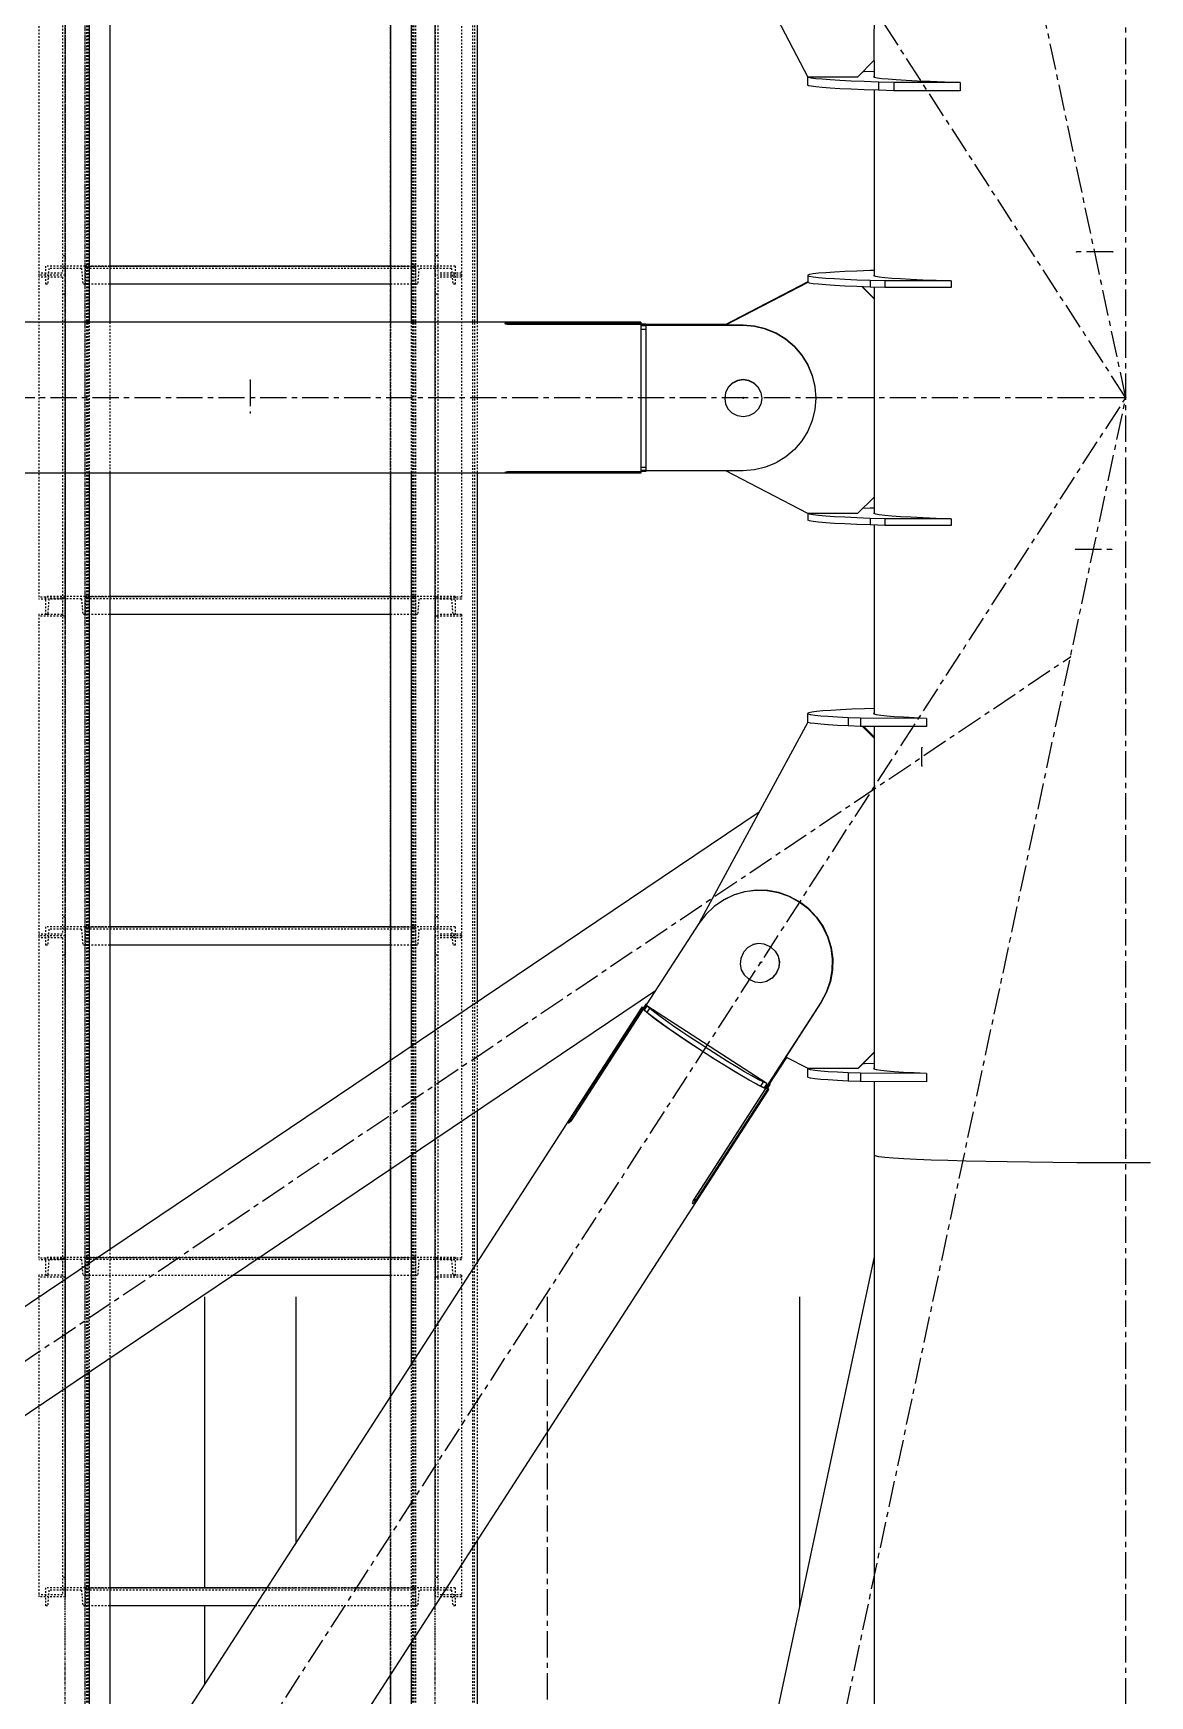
# Model space of a CAD drawing. Header units: millimetres. Extents: x 5143 to 30813, y 232 to 21408.
# Drawn here: x 12039 to 12377, y 8787 to 9291 of the extents above; entities that cross this region are included whole.
import ezdxf

# ---------------------------------------------------------------- set-up
doc = ezdxf.new("R2010")
doc.units = ezdxf.units.MM
doc.header["$LTSCALE"] = 0.25
for name, pattern in [('CENTER', [50.8, 31.75, -6.35, 6.35, -6.35]), ('XKITLINE00', [0]), ('XKITLINE02', [4, 2, -2]), ('XKITLINE03', [6, 3, -1, 1, -1])]:
    doc.linetypes.add(name, pattern=pattern)

msp = doc.modelspace()

# ---------------------------------------------------------------- linework, layer by layer
at = {"color": 8, "linetype": 'CENTER'}
for p, q in [((12370, 8951.04), (12370, 10620.27)), ((12370, 9180.27), (11840, 10000.27)), ((12370, 9180.27), (12196.44, 9993.5)), ((12366.06, 9224.38), (12355.1, 9224.39)), ((12105, 9185.67), (12105, 9175.67)), ((11840, 8360.27), (12370, 9180.27)), ((12370, 9180.27), (11840, 9180.27)), ((12195, 8360.27), (12370, 9180.27)), ((12254.2, 9180.41), (12254.2, 9180.14)), ((12354.73, 9134.44), (12365.69, 9134.42)), ((11919.13, 8809.46), (12353.27, 9101.89)), ((12308.29, 9068.84), (12308.29, 9074.35)), ((12259.23, 9009.2), (12259.83, 9009.53)), ((12370, 7286.23), (12370, 8951.04)), ((12195, 8100.54), (12195, 8908.22))]:
    msp.add_line(p, q, dxfattribs=at)
at = {"color": 1, "linetype": 'XKITLINE03'}
for p, q in [((12049, 7919.31), (12049.01, 9590.91)), ((12055, 9590.95), (12055, 7919.31)), ((12147.48, 7919.31), (12147.49, 9590.95)), ((12160.98, 7919.31), (12160.98, 9590.91)), ((12049.01, 9314.12), (12049.01, 9217.38)), ((12160.98, 9217.38), (12160.98, 9314.12)), ((12049.01, 9217.38), (12049.01, 9119.93)), ((12055.01, 9220.13), (12154.99, 9220.13)), ((12055.01, 9220.13), (12055.01, 9220.13)), ((12154.99, 9220.13), (12154.99, 9220.13)), ((12160.98, 9119.93), (12160.98, 9217.38)), ((12055.01, 9120.13), (12154.99, 9120.13)), ((12055.01, 9120.13), (12055.01, 9120.13)), ((12154.99, 9120.13), (12154.99, 9120.13)), ((12049.01, 9114.12), (12049.01, 9017.38)), ((12160.98, 9017.38), (12160.98, 9114.12)), ((12049.01, 9017.38), (12049.01, 8919.93)), ((12055.01, 9020.13), (12154.99, 9020.13)), ((12055.01, 9020.13), (12055.01, 9020.13)), ((12154.99, 9020.13), (12154.99, 9020.13)), ((12160.98, 8919.93), (12160.98, 9017.38)), ((12055.01, 8920.13), (12154.99, 8920.13)), ((12055.01, 8920.13), (12055.01, 8920.13)), ((12154.99, 8920.13), (12154.99, 8920.13)), ((12049.01, 8914.12), (12049.01, 8817.38)), ((12160.98, 8817.38), (12160.98, 8914.12)), ((12055.01, 8820.13), (12154.99, 8820.13)), ((12055.01, 8820.13), (12055.01, 8820.13)), ((12154.99, 8820.13), (12154.99, 8820.13))]:
    msp.add_line(p, q, dxfattribs=at)
at = {"color": 3, "linetype": 'XKITLINE02'}
for p, q in [((12054.92, 9590.91), (12054.92, 7919.31)), ((12055, 9590.95), (12055, 7919.31)), ((12055.46, 9590.91), (12055.45, 7919.31)), ((12055.85, 9590.95), (12055.85, 7919.31)), ((12147.49, 9590.95), (12147.48, 7919.31)), ((12147.49, 9590.95), (12147.48, 7919.31)), ((12154.14, 9590.95), (12154.13, 7919.31)), ((12154.14, 9590.95), (12154.13, 7919.31)), ((12154.54, 9590.91), (12154.53, 7919.31)), ((12154.99, 9590.95), (12154.98, 7919.31)), ((12154.99, 9590.95), (12154.98, 7919.31)), ((12155.07, 9590.91), (12155.07, 7919.31)), ((12172.3, 9590.91), (12172.3, 7919.31)), ((12172.84, 9590.91), (12172.83, 7919.31)), ((12048.21, 9319.94), (12048.21, 9217.96)), ((12049.01, 9319.94), (12049.01, 9217.38)), ((12160.98, 9319.94), (12160.98, 9217.38)), ((12161.78, 9319.94), (12161.78, 9217.96)), ((12041.01, 9314.7), (12041.01, 9217.38)), ((12168.98, 9314.7), (12168.98, 9217.38)), ((12049.01, 9223.2), (12048.21, 9223.2)), ((12161.78, 9223.2), (12160.98, 9223.2)), ((12048.21, 9217.96), (12041.01, 9217.96)), ((12041.01, 9217.38), (12041.01, 9119.35)), ((12049.01, 9217.38), (12041.01, 9217.38)), ((12049.01, 9217.38), (12041.01, 9217.38)), ((12043.01, 9220.13), (12043.01, 9214.63)), ((12055.01, 9220.13), (12043.01, 9220.13)), ((12043.01, 9220.13), (12043.01, 9214.63)), ((12044.07, 9219.43), (12043.69, 9214.63)), ((12044.07, 9219.43), (12043.69, 9214.63)), ((12053.94, 9219.43), (12044.07, 9219.43)), ((12049.01, 9220.13), (12049.01, 9217.38)), ((12049.01, 9217.38), (12049.01, 9114.13)), ((12053.94, 9219.43), (12054.33, 9214.63)), ((12053.94, 9219.43), (12054.33, 9214.63)), ((12055.01, 9220.13), (12055.01, 9214.63)), ((12062.5, 9220.13), (12055.01, 9220.13)), ((12055.01, 9220.13), (12055.01, 9214.63)), ((12055.01, 9220.13), (12055.01, 9214.63)), ((12154.99, 9219.43), (12055.01, 9219.43)), ((12154.99, 9220.13), (12147.49, 9220.13)), ((12154.99, 9220.13), (12154.99, 9214.63)), ((12154.99, 9220.13), (12154.99, 9214.63)), ((12166.99, 9220.13), (12154.99, 9220.13)), ((12154.99, 9220.13), (12154.99, 9214.63)), ((12156.05, 9219.43), (12155.67, 9214.63)), ((12156.05, 9219.43), (12155.67, 9214.63)), ((12165.92, 9219.43), (12156.05, 9219.43)), ((12160.98, 9217.38), (12160.98, 9114.13)), ((12168.98, 9217.38), (12160.98, 9217.38)), ((12168.98, 9217.38), (12160.98, 9217.38)), ((12168.98, 9217.96), (12161.78, 9217.96)), ((12165.92, 9219.43), (12166.31, 9214.63)), ((12165.92, 9219.43), (12166.31, 9214.63)), ((12166.99, 9220.13), (12166.99, 9214.63)), ((12166.99, 9220.13), (12166.99, 9214.63)), ((12168.98, 9217.38), (12168.98, 9119.35)), ((12048.21, 9216.8), (12041.01, 9216.8)), ((12043.69, 9214.63), (12043.01, 9214.63)), ((12048.21, 9216.8), (12048.21, 9114.13)), ((12055.01, 9214.63), (12054.33, 9214.63)), ((12062.5, 9214.63), (12055.01, 9214.63)), ((12154.99, 9214.63), (12147.49, 9214.63)), ((12155.67, 9214.63), (12154.99, 9214.63)), ((12161.78, 9216.8), (12161.78, 9114.13)), ((12168.98, 9216.8), (12161.78, 9216.8)), ((12166.99, 9214.63), (12166.31, 9214.63)), ((12049.01, 9211.57), (12048.21, 9211.57)), ((12161.78, 9211.57), (12160.98, 9211.57)), ((12056.31, 9203.11), (12056.31, 9157.44)), ((12062.5, 9203.11), (12062.5, 9157.44)), ((12147.49, 9203.11), (12147.49, 9157.44)), ((12153.68, 9203.11), (12153.68, 9157.44)), ((12173.68, 9203.11), (12173.68, 9157.44)), ((12049.01, 9201.9), (12049.01, 9119.93)), ((12049.01, 9119.93), (12041.01, 9119.93)), ((12048.21, 9119.35), (12041.01, 9119.35)), ((12043.01, 9120.13), (12043.01, 9114.63)), ((12055.01, 9120.13), (12043.01, 9120.13)), ((12043.01, 9120.13), (12043.01, 9114.63)), ((12044.07, 9119.43), (12043.69, 9114.63)), ((12044.07, 9119.43), (12043.69, 9114.63)), ((12053.94, 9119.43), (12044.07, 9119.43)), ((12049.01, 9119.94), (12048.21, 9119.94)), ((12048.21, 9119.94), (12048.21, 9017.96)), ((12049.01, 9119.94), (12049.01, 9017.38)), ((12053.94, 9119.43), (12054.33, 9114.63)), ((12053.94, 9119.43), (12054.33, 9114.63)), ((12055.01, 9120.13), (12055.01, 9114.63)), ((12062.5, 9120.13), (12055.01, 9120.13)), ((12055.01, 9120.13), (12055.01, 9114.63)), ((12055.01, 9120.13), (12055.01, 9114.63)), ((12154.99, 9119.43), (12055.01, 9119.43)), ((12154.99, 9120.13), (12147.49, 9120.13)), ((12154.99, 9120.13), (12154.99, 9114.63)), ((12154.99, 9120.13), (12154.99, 9114.63)), ((12166.99, 9120.13), (12154.99, 9120.13)), ((12154.99, 9120.13), (12154.99, 9114.63)), ((12156.05, 9119.43), (12155.67, 9114.63)), ((12156.05, 9119.43), (12155.67, 9114.63)), ((12165.92, 9119.43), (12156.05, 9119.43)), ((12160.98, 9119.94), (12160.98, 9017.38)), ((12161.78, 9119.94), (12160.98, 9119.94)), ((12168.98, 9119.93), (12160.98, 9119.93)), ((12161.78, 9119.94), (12161.78, 9017.96)), ((12168.98, 9119.35), (12161.78, 9119.35)), ((12165.92, 9119.43), (12166.31, 9114.63)), ((12165.92, 9119.43), (12166.31, 9114.63)), ((12166.99, 9120.13), (12166.99, 9114.63)), ((12166.99, 9120.13), (12166.99, 9114.63)), ((12048.21, 9114.7), (12041.01, 9114.7)), ((12041.01, 9114.7), (12041.01, 9017.38)), ((12049.01, 9114.12), (12041.01, 9114.12)), ((12043.69, 9114.63), (12043.01, 9114.63)), ((12049.01, 9114.13), (12048.21, 9114.13)), ((12055.01, 9114.63), (12054.33, 9114.63)), ((12062.5, 9114.63), (12055.01, 9114.63)), ((12154.99, 9114.63), (12147.49, 9114.63)), ((12155.67, 9114.63), (12154.99, 9114.63)), ((12161.78, 9114.13), (12160.98, 9114.13)), ((12168.98, 9114.12), (12160.98, 9114.12)), ((12168.98, 9114.7), (12161.78, 9114.7)), ((12166.99, 9114.63), (12166.31, 9114.63)), ((12168.98, 9114.7), (12168.98, 9017.38)), ((12049.01, 9023.2), (12048.21, 9023.2)), ((12161.78, 9023.2), (12160.98, 9023.2)), ((12048.21, 9017.96), (12041.01, 9017.96)), ((12049.01, 9017.38), (12041.01, 9017.38)), ((12041.01, 9017.38), (12041.01, 8919.35)), ((12049.01, 9017.38), (12041.01, 9017.38)), ((12048.21, 9016.8), (12041.01, 9016.8)), ((12043.01, 9020.13), (12043.01, 9014.63)), ((12055.01, 9020.13), (12043.01, 9020.13)), ((12043.01, 9020.13), (12043.01, 9014.63)), ((12044.07, 9019.43), (12043.69, 9014.63)), ((12044.07, 9019.43), (12043.69, 9014.63)), ((12053.94, 9019.43), (12044.07, 9019.43)), ((12048.21, 9016.8), (12048.21, 8914.13)), ((12049.01, 9020.13), (12049.01, 9017.38)), ((12049.01, 9017.38), (12049.01, 8914.13)), ((12053.94, 9019.43), (12054.33, 9014.63)), ((12053.94, 9019.43), (12054.33, 9014.63)), ((12055.01, 9020.13), (12055.01, 9014.63)), ((12062.5, 9020.13), (12055.01, 9020.13)), ((12055.01, 9020.13), (12055.01, 9014.63)), ((12055.01, 9020.13), (12055.01, 9014.63)), ((12154.99, 9019.43), (12055.01, 9019.43)), ((12154.99, 9020.13), (12147.49, 9020.13)), ((12154.99, 9020.13), (12154.99, 9014.63)), ((12154.99, 9020.13), (12154.99, 9014.63)), ((12166.99, 9020.13), (12154.99, 9020.13)), ((12154.99, 9020.13), (12154.99, 9014.63)), ((12156.05, 9019.43), (12155.67, 9014.63)), ((12156.05, 9019.43), (12155.67, 9014.63)), ((12165.92, 9019.43), (12156.05, 9019.43)), ((12160.98, 9017.38), (12160.98, 8914.13)), ((12168.98, 9017.38), (12160.98, 9017.38)), ((12168.98, 9017.38), (12160.98, 9017.38)), ((12168.98, 9017.96), (12161.78, 9017.96)), ((12161.78, 9016.8), (12161.78, 8914.13)), ((12168.98, 9016.8), (12161.78, 9016.8)), ((12165.92, 9019.43), (12166.31, 9014.63)), ((12165.92, 9019.43), (12166.31, 9014.63)), ((12166.99, 9020.13), (12166.99, 9014.63)), ((12166.99, 9020.13), (12166.99, 9014.63)), ((12168.98, 9017.38), (12168.98, 8919.35)), ((12043.69, 9014.63), (12043.01, 9014.63)), ((12049.01, 9011.57), (12048.21, 9011.57)), ((12055.01, 9014.63), (12054.33, 9014.63)), ((12062.5, 9014.63), (12055.01, 9014.63)), ((12154.99, 9014.63), (12147.49, 9014.63)), ((12155.67, 9014.63), (12154.99, 9014.63)), ((12161.78, 9011.57), (12160.98, 9011.57)), ((12166.99, 9014.63), (12166.31, 9014.63)), ((12173.68, 8997.38), (12173.68, 8964.48)), ((12153.68, 8983.91), (12153.68, 8951.01)), ((12147.49, 8979.73), (12147.49, 8946.83)), ((12062.5, 8922.49), (12062.5, 8889.59)), ((12049.01, 8919.93), (12041.01, 8919.93)), ((12048.21, 8919.35), (12041.01, 8919.35)), ((12043.01, 8920.13), (12043.01, 8914.63)), ((12055.01, 8920.13), (12043.01, 8920.13)), ((12043.01, 8920.13), (12043.01, 8914.63)), ((12044.07, 8919.43), (12043.69, 8914.63)), ((12044.07, 8919.43), (12043.69, 8914.63)), ((12053.94, 8919.43), (12044.07, 8919.43)), ((12049.01, 8919.94), (12048.21, 8919.94)), ((12048.21, 8919.94), (12048.21, 8817.96)), ((12049.01, 8919.94), (12049.01, 8817.38)), ((12053.94, 8919.43), (12054.33, 8914.63)), ((12053.94, 8919.43), (12054.33, 8914.63)), ((12055.01, 8920.13), (12055.01, 8914.63)), ((12107.84, 8920.13), (12055.01, 8920.13)), ((12055.01, 8920.13), (12055.01, 8914.63)), ((12055.01, 8920.13), (12055.01, 8914.63)), ((12154.99, 8919.43), (12055.01, 8919.43)), ((12056.3, 8918.31), (12056.3, 8885.41)), ((12154.99, 8920.13), (12147.49, 8920.13)), ((12154.99, 8920.13), (12154.99, 8914.63)), ((12154.99, 8920.13), (12154.99, 8914.63)), ((12166.99, 8920.13), (12154.99, 8920.13)), ((12154.99, 8920.13), (12154.99, 8914.63)), ((12156.05, 8919.43), (12155.67, 8914.63)), ((12156.05, 8919.43), (12155.67, 8914.63)), ((12165.92, 8919.43), (12156.05, 8919.43)), ((12160.98, 8919.94), (12160.98, 8817.38)), ((12161.78, 8919.94), (12160.98, 8919.94)), ((12168.98, 8919.93), (12160.98, 8919.93)), ((12161.78, 8919.94), (12161.78, 8817.96)), ((12168.98, 8919.35), (12161.78, 8919.35)), ((12165.92, 8919.43), (12166.31, 8914.63)), ((12165.92, 8919.43), (12166.31, 8914.63)), ((12166.99, 8920.13), (12166.99, 8914.63)), ((12166.99, 8920.13), (12166.99, 8914.63)), ((12173.68, 8918.63), (12173.68, 8834.47)), ((12048.21, 8914.7), (12041.01, 8914.7)), ((12041.01, 8914.7), (12041.01, 8817.38)), ((12049.01, 8914.12), (12041.01, 8914.12)), ((12043.69, 8914.63), (12043.01, 8914.63)), ((12049.01, 8914.13), (12048.21, 8914.13)), ((12049.01, 8913.4), (12049.01, 8817.38)), ((12055.01, 8914.63), (12054.33, 8914.63)), ((12099.68, 8914.63), (12055.01, 8914.63)), ((12154.99, 8914.63), (12147.49, 8914.63)), ((12155.67, 8914.63), (12154.99, 8914.63)), ((12161.78, 8914.13), (12160.98, 8914.13)), ((12168.98, 8914.12), (12160.98, 8914.12)), ((12168.98, 8914.7), (12161.78, 8914.7)), ((12166.99, 8914.63), (12166.31, 8914.63)), ((12168.98, 8914.7), (12168.98, 8817.38)), ((12153.68, 8887.68), (12153.68, 8803.53)), ((12147.49, 8878.09), (12147.49, 8793.94)), ((12043.01, 8820.13), (12043.01, 8814.63)), ((12055.01, 8820.13), (12043.01, 8820.13)), ((12043.01, 8820.13), (12043.01, 8814.63)), ((12049.01, 8823.2), (12048.21, 8823.2)), ((12055.01, 8820.13), (12055.01, 8814.63)), ((12062.5, 8820.13), (12055.01, 8820.13)), ((12055.01, 8820.13), (12055.01, 8814.63)), ((12055.01, 8820.13), (12055.01, 8814.63)), ((12154.99, 8820.13), (12110.02, 8820.13)), ((12154.99, 8820.13), (12154.99, 8814.63)), ((12154.99, 8820.13), (12154.99, 8814.63)), ((12166.99, 8820.13), (12154.99, 8820.13)), ((12154.99, 8820.13), (12154.99, 8814.63)), ((12161.78, 8823.2), (12160.98, 8823.2)), ((12166.99, 8820.13), (12166.99, 8814.63)), ((12166.99, 8820.13), (12166.99, 8814.63)), ((12048.21, 8817.96), (12041.01, 8817.96)), ((12049.01, 8817.38), (12041.01, 8817.38)), ((12044.07, 8819.43), (12043.69, 8814.63)), ((12044.07, 8819.43), (12043.69, 8814.63)), ((12053.94, 8819.43), (12044.07, 8819.43)), ((12053.94, 8819.43), (12054.33, 8814.63)), ((12053.94, 8819.43), (12054.33, 8814.63)), ((12154.99, 8819.43), (12055.01, 8819.43)), ((12156.05, 8819.43), (12155.67, 8814.63)), ((12156.05, 8819.43), (12155.67, 8814.63)), ((12165.92, 8819.43), (12156.05, 8819.43)), ((12168.98, 8817.38), (12160.98, 8817.38)), ((12168.98, 8817.96), (12161.78, 8817.96)), ((12165.92, 8819.43), (12166.31, 8814.63)), ((12165.92, 8819.43), (12166.31, 8814.63)), ((12043.69, 8814.63), (12043.01, 8814.63)), ((12055.01, 8814.63), (12054.33, 8814.63)), ((12062.5, 8814.63), (12055.01, 8814.63)), ((12154.99, 8814.63), (12106.47, 8814.63)), ((12155.67, 8814.63), (12154.99, 8814.63)), ((12166.99, 8814.63), (12166.31, 8814.63))]:
    msp.add_line(p, q, dxfattribs=at)
at = {"color": 7, "linetype": 'XKITLINE00'}
for p, q in [((12056.31, 9590.91), (12056.31, 9203.11)), ((12062.5, 9590.95), (12062.5, 9203.11)), ((12147.49, 9482.44), (12147.49, 9203.11)), ((12153.69, 9472.85), (12153.68, 9203.11)), ((12173.69, 9441.91), (12173.68, 9203.11)), ((12147.49, 9220.13), (12062.5, 9220.13)), ((12147.49, 9214.63), (12062.5, 9214.63)), ((12056.31, 9157.44), (12056.3, 8918.31)), ((12062.5, 9157.44), (12062.5, 8922.49)), ((12147.49, 9157.44), (12147.49, 8979.73)), ((12153.68, 9157.44), (12153.68, 8983.91)), ((12173.68, 9157.44), (12173.68, 8997.38)), ((12147.49, 9120.13), (12062.5, 9120.13)), ((12147.49, 9114.63), (12062.5, 9114.63)), ((12147.49, 9020.13), (12062.5, 9020.13)), ((12147.49, 9014.63), (12062.5, 9014.63)), ((12173.68, 8964.48), (12173.68, 8918.63)), ((12153.68, 8951.01), (12153.68, 8887.68)), ((12147.49, 8946.83), (12147.49, 8878.09)), ((12147.49, 8920.13), (12107.84, 8920.13)), ((12147.49, 8914.63), (12099.68, 8914.63)), ((12056.3, 8885.41), (12056.3, 8737.02)), ((12062.5, 8889.59), (12062.5, 8746.61)), ((12173.68, 8834.47), (12173.68, 8383.05)), ((12110.02, 8820.13), (12062.5, 8820.13)), ((12106.47, 8814.63), (12062.5, 8814.63)), ((12153.68, 8803.53), (12153.68, 8383.05)), ((12147.49, 8793.94), (12147.48, 8383.05))]:
    msp.add_line(p, q, dxfattribs=at)
at = {"color": 8, "linetype": 'XKITLINE00'}
for p, q in [((12293.8, 9377.28), (12293.79, 9282.33)), ((12241.75, 9338.61), (12273.79, 9277.33)), ((12293.79, 9282.33), (12288.79, 9277.33)), ((12290.8, 9278.86), (12290.3, 9278.84)), ((12293.8, 9278.96), (12290.8, 9278.86)), ((12293.8, 9282.33), (12293.8, 9277.33)), ((12273.74, 9277.44), (12273.69, 9277.41)), ((12273.69, 9277.41), (12273.69, 9274.91)), ((12273.79, 9277.34), (12273.69, 9277.41)), ((12273.97, 9274.71), (12273.69, 9274.91)), ((12288.79, 9277.33), (12273.79, 9277.33)), ((12273.97, 9277.21), (12273.8, 9277.33)), ((12274.8, 9277.01), (12273.97, 9277.21)), ((12274.8, 9274.52), (12273.97, 9274.71)), ((12276.18, 9276.82), (12274.8, 9277.01)), ((12276.18, 9274.32), (12274.8, 9274.52)), ((12278.1, 9276.64), (12276.18, 9276.82)), ((12278.1, 9274.14), (12276.18, 9274.32)), ((12280.54, 9276.45), (12278.1, 9276.64)), ((12280.54, 9273.95), (12278.1, 9274.14)), ((12283.48, 9276.28), (12280.54, 9276.45)), ((12283.48, 9273.78), (12280.54, 9273.95)), ((12286.91, 9276.11), (12283.48, 9276.28)), ((12286.91, 9273.61), (12283.48, 9273.78)), ((12290.8, 9275.95), (12286.91, 9276.11)), ((12290.8, 9273.45), (12286.91, 9273.61)), ((12295.12, 9275.81), (12290.8, 9275.95)), ((12295.12, 9273.31), (12290.8, 9273.45)), ((12293.8, 9277.48), (12293.69, 9277.41)), ((12293.97, 9277.21), (12293.69, 9277.41)), ((12293.8, 9273.35), (12293.8, 9217.15)), ((12294.8, 9277.01), (12293.97, 9277.21)), ((12296.18, 9276.82), (12294.8, 9277.01)), ((12295.12, 9275.81), (12295.12, 9273.31)), ((12299.84, 9275.67), (12295.12, 9275.81)), ((12299.84, 9273.17), (12295.12, 9273.31)), ((12298.1, 9276.63), (12296.18, 9276.82)), ((12300.54, 9276.45), (12298.1, 9276.63)), ((12299.84, 9275.67), (12299.84, 9273.17)), ((12319.84, 9275.67), (12299.84, 9275.67)), ((12319.84, 9273.17), (12299.84, 9273.17)), ((12303.48, 9276.28), (12300.54, 9276.45)), ((12306.91, 9276.11), (12303.48, 9276.28)), ((12310.8, 9275.95), (12306.91, 9276.11)), ((12315.12, 9275.81), (12310.8, 9275.95)), ((12319.84, 9275.67), (12315.12, 9275.81)), ((12319.84, 9275.67), (12319.84, 9273.17)), ((12274.31, 9217.55), (12273.76, 9217.36)), ((12273.76, 9217.36), (12273.76, 9215.16)), ((12274.31, 9216.97), (12273.76, 9217.16)), ((12275.4, 9217.74), (12274.31, 9217.55)), ((12277.03, 9217.93), (12275.4, 9217.74)), ((12279.18, 9218.11), (12277.03, 9217.93)), ((12281.83, 9218.29), (12279.18, 9218.11)), ((12284.98, 9218.46), (12281.83, 9218.29)), ((12288.59, 9218.62), (12284.98, 9218.46)), ((12292.65, 9218.78), (12288.59, 9218.62)), ((12293.8, 9218.81), (12292.65, 9218.78)), ((12293.8, 9217.37), (12293.76, 9217.36)), ((12293.76, 9217.36), (12293.76, 9217.16)), ((12294.31, 9216.97), (12293.76, 9217.16)), ((12273.76, 9215.3), (12248.55, 9202.19)), ((12273.76, 9215.18), (12248.81, 9202.2)), ((12274.31, 9214.97), (12273.76, 9215.16)), ((12275.4, 9216.77), (12274.31, 9216.97)), ((12275.4, 9214.77), (12274.31, 9214.97)), ((12277.03, 9216.58), (12275.4, 9216.77)), ((12277.03, 9214.59), (12275.4, 9214.77)), ((12279.18, 9216.4), (12277.03, 9216.58)), ((12279.18, 9214.4), (12277.03, 9214.59)), ((12281.83, 9216.22), (12279.18, 9216.4)), ((12281.83, 9214.22), (12279.18, 9214.4)), ((12284.98, 9216.05), (12281.83, 9216.22)), ((12284.98, 9214.05), (12281.83, 9214.22)), ((12288.59, 9215.89), (12284.98, 9216.05)), ((12288.59, 9213.89), (12284.98, 9214.05)), ((12292.65, 9215.74), (12288.59, 9215.89)), ((12292.65, 9213.74), (12288.59, 9213.89)), ((12293.8, 9210.2), (12290.16, 9213.83)), ((12293.8, 9210.32), (12290.29, 9213.83)), ((12297.11, 9215.6), (12292.65, 9215.74)), ((12292.65, 9215.74), (12292.65, 9213.74)), ((12297.11, 9213.6), (12292.65, 9213.74)), ((12293.8, 9213.7), (12293.8, 9210.26)), ((12295.4, 9216.77), (12294.31, 9216.97)), ((12297.03, 9216.58), (12295.4, 9216.77)), ((12299.18, 9216.4), (12297.03, 9216.58)), ((12317.11, 9215.6), (12297.11, 9215.6)), ((12297.11, 9215.6), (12297.11, 9213.6)), ((12317.11, 9213.6), (12297.11, 9213.6)), ((12301.83, 9216.22), (12299.18, 9216.4)), ((12304.98, 9216.05), (12301.83, 9216.22)), ((12308.59, 9215.89), (12304.98, 9216.05)), ((12312.65, 9215.74), (12308.59, 9215.89)), ((12317.11, 9215.6), (12312.65, 9215.74)), ((12317.11, 9215.6), (12317.11, 9213.6)), ((12293.8, 9210.26), (12293.8, 9210.2)), ((12293.8, 9210.2), (12293.8, 9150.23)), ((12223.2, 9203.11), (11986.8, 9203.11)), ((12182.19, 9202.76), (12182.11, 9202.72)), ((12182.11, 9202.72), (12182.11, 9202.68)), ((12182.19, 9202.65), (12182.11, 9202.68)), ((12182.36, 9202.79), (12182.19, 9202.76)), ((12182.36, 9202.57), (12182.19, 9202.65)), ((12182.6, 9202.81), (12182.36, 9202.79)), ((12182.6, 9202.51), (12182.36, 9202.57)), ((12182.89, 9202.83), (12182.6, 9202.81)), ((12182.89, 9202.47), (12182.6, 9202.51)), ((12182.89, 9202.83), (12182.89, 9202.47)), ((12183.2, 9202.83), (12182.89, 9202.83)), ((12183.2, 9202.46), (12182.89, 9202.47)), ((12183.2, 9202.83), (12183.2, 9202.46)), ((12223.2, 9202.83), (12183.2, 9202.83)), ((12223.2, 9202.46), (12183.2, 9202.46)), ((12223.2, 9203.11), (12223.2, 9201.5)), ((12224.7, 9202.55), (12223.2, 9202.55)), ((12224.7, 9202.41), (12223.2, 9202.41)), ((12254.2, 9202.19), (12223.2, 9202.19)), ((12254.2, 9202.13), (12223.2, 9202.13)), ((12224.7, 9202.61), (12224.7, 9202.19)), ((12248.96, 9202.4), (12224.7, 9202.4)), ((12248.84, 9202.34), (12224.7, 9202.34)), ((12254.2, 9202.19), (12254.2, 9202.13)), ((12257.64, 9201.92), (12254.2, 9202.19)), ((12257.64, 9201.86), (12254.2, 9202.13)), ((12224.7, 9202), (12223.2, 9202)), ((12223.2, 9201.5), (12223.2, 9158.58)), ((12224.7, 9200.88), (12223.2, 9200.88)), ((12224.7, 9202), (12224.7, 9199.23)), ((12224.7, 9199.23), (12224.7, 9158.28)), ((12257.64, 9201.92), (12257.64, 9201.86)), ((12260.99, 9201.11), (12257.64, 9201.92)), ((12260.99, 9201.05), (12257.64, 9201.86)), ((12264.18, 9199.79), (12260.99, 9201.11)), ((12264.18, 9199.73), (12260.99, 9201.05)), ((12267.13, 9197.99), (12264.18, 9199.79)), ((12267.13, 9197.93), (12264.18, 9199.73)), ((12269.75, 9195.75), (12267.13, 9197.99)), ((12269.75, 9195.69), (12267.13, 9197.93)), ((12269.75, 9195.75), (12271.99, 9193.12)), ((12269.75, 9195.69), (12271.99, 9193.06)), ((12271.99, 9193.12), (12273.8, 9190.18)), ((12271.99, 9193.06), (12273.8, 9190.12)), ((12273.8, 9190.18), (12275.12, 9186.99)), ((12273.8, 9190.12), (12275.12, 9186.93)), ((12275.12, 9186.99), (12275.92, 9183.64)), ((12249.66, 9183.43), (12248.87, 9181.87)), ((12249.66, 9183.4), (12248.87, 9181.84)), ((12249.66, 9183.4), (12248.87, 9181.84)), ((12249.66, 9183.38), (12248.87, 9181.82)), ((12250.9, 9184.67), (12249.66, 9183.43)), ((12250.9, 9184.64), (12249.66, 9183.4)), ((12250.9, 9184.64), (12249.66, 9183.4)), ((12250.9, 9184.62), (12249.66, 9183.38)), ((12252.46, 9185.46), (12250.9, 9184.67)), ((12252.46, 9185.44), (12250.9, 9184.64)), ((12252.46, 9185.44), (12250.9, 9184.64)), ((12252.46, 9185.41), (12250.9, 9184.62)), ((12254.2, 9185.74), (12252.46, 9185.46)), ((12254.2, 9185.71), (12252.46, 9185.44)), ((12254.2, 9185.71), (12252.46, 9185.44)), ((12254.2, 9185.69), (12252.46, 9185.41)), ((12254.2, 9185.74), (12254.2, 9185.71)), ((12255.93, 9185.46), (12254.2, 9185.74)), ((12255.93, 9185.44), (12254.2, 9185.71)), ((12254.2, 9185.71), (12254.2, 9185.69)), ((12255.93, 9185.44), (12254.2, 9185.71)), ((12255.93, 9185.41), (12254.2, 9185.69)), ((12257.49, 9184.67), (12255.93, 9185.46)), ((12257.49, 9184.64), (12255.93, 9185.44)), ((12257.49, 9184.64), (12255.93, 9185.44)), ((12257.49, 9184.62), (12255.93, 9185.41)), ((12258.73, 9183.43), (12257.49, 9184.67)), ((12258.73, 9183.4), (12257.49, 9184.64)), ((12258.73, 9183.4), (12257.49, 9184.64)), ((12258.73, 9183.38), (12257.49, 9184.62)), ((12258.73, 9183.43), (12259.52, 9181.87)), ((12258.73, 9183.4), (12259.52, 9181.84)), ((12258.73, 9183.4), (12259.52, 9181.84)), ((12258.73, 9183.38), (12259.52, 9181.82)), ((12275.12, 9186.93), (12275.92, 9183.58)), ((12275.92, 9183.58), (12276.2, 9180.14)), ((12248.87, 9181.82), (12248.6, 9180.09)), ((12248.6, 9180.09), (12248.87, 9178.36)), ((12248.87, 9178.36), (12249.66, 9176.8)), ((12259.52, 9178.36), (12258.73, 9176.8)), ((12259.52, 9181.82), (12259.8, 9180.09)), ((12259.8, 9180.09), (12259.52, 9178.36)), ((12276.2, 9180.14), (12275.92, 9176.7)), ((12250.9, 9175.56), (12249.66, 9176.8)), ((12252.46, 9174.77), (12250.9, 9175.56)), ((12254.2, 9174.49), (12252.46, 9174.77)), ((12255.93, 9174.77), (12254.2, 9174.49)), ((12257.49, 9175.56), (12255.93, 9174.77)), ((12258.73, 9176.8), (12257.49, 9175.56)), ((12275.12, 9173.34), (12273.8, 9170.16)), ((12275.92, 9176.7), (12275.12, 9173.34)), ((12271.99, 9167.21), (12269.75, 9164.59)), ((12273.8, 9170.16), (12271.99, 9167.21)), ((12267.13, 9162.35), (12264.18, 9160.55)), ((12269.75, 9164.59), (12267.13, 9162.35)), ((12223.2, 9157.44), (11986.8, 9157.44)), ((12182.11, 9157.64), (12182.11, 9157.63)), ((12182.19, 9157.61), (12182.11, 9157.63)), ((12182.36, 9157.72), (12182.19, 9157.66)), ((12182.36, 9157.59), (12182.19, 9157.61)), ((12182.6, 9157.77), (12182.36, 9157.72)), ((12182.6, 9157.58), (12182.36, 9157.59)), ((12182.89, 9157.8), (12182.6, 9157.77)), ((12182.89, 9157.58), (12182.6, 9157.58)), ((12183.2, 9157.81), (12182.89, 9157.8)), ((12182.89, 9157.8), (12182.89, 9157.58)), ((12183.2, 9157.57), (12182.89, 9157.58)), ((12183.2, 9157.81), (12183.2, 9157.57)), ((12223.2, 9157.81), (12183.2, 9157.81)), ((12223.2, 9157.57), (12183.2, 9157.57)), ((12224.7, 9159.19), (12223.2, 9159.19)), ((12223.2, 9158.58), (12223.2, 9157.44)), ((12224.7, 9158.28), (12223.2, 9158.28)), ((12254.2, 9158.15), (12223.2, 9158.15)), ((12224.7, 9157.99), (12223.2, 9157.99)), ((12224.7, 9157.93), (12223.2, 9157.93)), ((12224.7, 9158.15), (12224.7, 9157.99)), ((12224.7, 9157.99), (12224.7, 9157.93)), ((12273.8, 9145.23), (12248.96, 9158.15)), ((12257.64, 9158.42), (12254.2, 9158.15)), ((12260.99, 9159.23), (12257.64, 9158.42)), ((12264.18, 9160.55), (12260.99, 9159.23)), ((12293.8, 9150.23), (12288.8, 9145.23)), ((12292.65, 9146.81), (12290.29, 9146.72)), ((12293.8, 9146.85), (12292.65, 9146.81)), ((12293.8, 9150.23), (12293.8, 9145.18)), ((12273.76, 9145.25), (12273.76, 9145.19)), ((12274.31, 9145), (12273.76, 9145.19)), ((12273.76, 9145.19), (12273.76, 9143.19)), ((12274.31, 9143), (12273.76, 9143.19)), ((12288.8, 9145.23), (12273.8, 9145.23)), ((12275.4, 9144.81), (12274.31, 9145)), ((12275.4, 9142.81), (12274.31, 9143)), ((12277.03, 9144.62), (12275.4, 9144.81)), ((12277.03, 9142.62), (12275.4, 9142.81)), ((12279.18, 9144.43), (12277.03, 9144.62)), ((12279.18, 9142.43), (12277.03, 9142.62)), ((12281.83, 9144.26), (12279.18, 9144.43)), ((12281.83, 9142.26), (12279.18, 9142.43)), ((12284.98, 9144.09), (12281.83, 9144.26)), ((12284.98, 9142.09), (12281.83, 9142.26)), ((12288.59, 9143.92), (12284.98, 9144.09)), ((12288.59, 9141.92), (12284.98, 9142.09)), ((12292.65, 9143.77), (12288.59, 9143.92)), ((12292.65, 9141.77), (12288.59, 9141.92)), ((12297.11, 9143.63), (12292.65, 9143.77)), ((12292.65, 9143.77), (12292.65, 9141.77)), ((12297.11, 9141.63), (12292.65, 9141.77)), ((12293.8, 9145.4), (12293.76, 9145.39)), ((12293.76, 9145.39), (12293.76, 9145.19)), ((12294.31, 9145), (12293.76, 9145.19)), ((12293.8, 9141.74), (12293.8, 9084.56)), ((12295.4, 9144.81), (12294.31, 9145)), ((12297.03, 9144.62), (12295.4, 9144.81)), ((12299.18, 9144.43), (12297.03, 9144.62)), ((12317.11, 9143.63), (12297.11, 9143.63)), ((12297.11, 9143.63), (12297.11, 9141.63)), ((12301.83, 9144.26), (12299.18, 9144.43)), ((12304.98, 9144.09), (12301.83, 9144.26)), ((12308.59, 9143.92), (12304.98, 9144.09)), ((12312.65, 9143.77), (12308.59, 9143.92)), ((12317.11, 9143.63), (12312.65, 9143.77)), ((12317.11, 9143.63), (12317.11, 9141.63)), ((12317.11, 9141.63), (12297.11, 9141.63)), ((12273.81, 9082.11), (12240.92, 9021.34)), ((12274.05, 9084.91), (12273.7, 9084.71)), ((12273.7, 9084.71), (12273.7, 9082.21)), ((12273.7, 9084.71), (12273.89, 9084.52)), ((12273.7, 9082.21), (12273.89, 9082.02)), ((12274.62, 9084.33), (12273.89, 9084.52)), ((12274.62, 9081.83), (12273.89, 9082.02)), ((12274.94, 9085.1), (12274.05, 9084.91)), ((12275.88, 9084.14), (12274.62, 9084.33)), ((12275.88, 9081.64), (12274.62, 9081.83)), ((12276.35, 9085.29), (12274.94, 9085.1)), ((12277.67, 9083.95), (12275.88, 9084.14)), ((12277.67, 9081.45), (12275.88, 9081.64)), ((12278.29, 9085.47), (12276.35, 9085.29)), ((12279.96, 9083.77), (12277.67, 9083.95)), ((12279.96, 9081.27), (12277.67, 9081.45)), ((12280.73, 9085.65), (12278.29, 9085.47)), ((12282.75, 9083.6), (12279.96, 9083.77)), ((12283.66, 9085.82), (12280.73, 9085.65)), ((12286.02, 9083.43), (12282.75, 9083.6)), ((12287.06, 9085.99), (12283.66, 9085.82)), ((12286.02, 9083.43), (12286.02, 9080.93)), ((12289.73, 9083.27), (12286.02, 9083.43)), ((12290.91, 9086.14), (12287.06, 9085.99)), ((12289.73, 9083.27), (12289.73, 9080.77)), ((12309.7, 9083.24), (12289.73, 9083.27)), ((12293.8, 9086.24), (12290.91, 9086.14)), ((12293.8, 9084.75), (12293.67, 9084.68)), ((12293.67, 9084.68), (12293.86, 9084.49)), ((12294.59, 9084.29), (12293.86, 9084.49)), ((12295.85, 9084.1), (12294.59, 9084.29)), ((12297.64, 9083.92), (12295.85, 9084.1)), ((12299.93, 9083.74), (12297.64, 9083.92)), ((12302.72, 9083.56), (12299.93, 9083.74)), ((12305.99, 9083.4), (12302.72, 9083.56)), ((12309.7, 9083.24), (12305.99, 9083.4)), ((12309.7, 9083.24), (12309.7, 9080.74)), ((12282.75, 9081.1), (12279.96, 9081.27)), ((12286.02, 9080.93), (12282.75, 9081.1)), ((12289.73, 9080.77), (12286.02, 9080.93)), ((12309.7, 9080.74), (12289.73, 9080.77)), ((12290.29, 9080.77), (12293.8, 9077.25)), ((12290.71, 9080.77), (12293.8, 9077.68)), ((12293.8, 9080.77), (12293.8, 8977.1)), ((12259.08, 9054.9), (11956.7, 8851.22)), ((12258.03, 9031.16), (12254.62, 9030.71)), ((12258.17, 9031.24), (12254.75, 9030.78)), ((12261.48, 9031.07), (12258.03, 9031.16)), ((12261.62, 9031.15), (12258.17, 9031.24)), ((12264.87, 9030.45), (12261.48, 9031.07)), ((12265.01, 9030.52), (12261.62, 9031.15)), ((12245.37, 9026.28), (12242.87, 9023.91)), ((12248.21, 9028.24), (12245.37, 9026.28)), ((12251.31, 9029.73), (12248.21, 9028.24)), ((12248.34, 9028.31), (12248.21, 9028.24)), ((12248.34, 9028.31), (12248.29, 9028.28)), ((12251.45, 9029.8), (12248.34, 9028.31)), ((12254.62, 9030.71), (12251.31, 9029.73)), ((12254.75, 9030.78), (12251.45, 9029.8)), ((12268.12, 9029.29), (12264.87, 9030.45)), ((12268.26, 9029.37), (12265.01, 9030.52)), ((12271.16, 9027.65), (12268.12, 9029.29)), ((12271.29, 9027.73), (12268.26, 9029.37)), ((12273.9, 9025.55), (12271.16, 9027.65)), ((12274.03, 9025.63), (12271.29, 9027.73)), ((12240.78, 9021.17), (12223.98, 8995.17)), ((12242.87, 9023.91), (12240.78, 9021.17)), ((12273.9, 9025.55), (12276.27, 9023.05)), ((12274.03, 9025.63), (12276.41, 9023.12)), ((12276.27, 9023.05), (12278.23, 9020.21)), ((12276.41, 9023.12), (12278.37, 9020.28)), ((12278.23, 9020.21), (12279.72, 9017.09)), ((12278.37, 9020.28), (12279.86, 9017.17)), ((12279.72, 9017.09), (12280.71, 9013.78)), ((12279.86, 9017.17), (12280.85, 9013.86)), ((12254.15, 9012.15), (12253.44, 9010.55)), ((12254.42, 9012.57), (12254.15, 9012.15)), ((12255.59, 9013.87), (12254.42, 9012.57)), ((12257.1, 9014.75), (12255.59, 9013.87)), ((12258.81, 9015.11), (12257.1, 9014.75)), ((12257.14, 9014.77), (12257.1, 9014.75)), ((12258.85, 9015.14), (12257.14, 9014.77)), ((12260.55, 9014.93), (12258.81, 9015.11)), ((12260.59, 9014.95), (12258.85, 9015.14)), ((12262.15, 9014.22), (12260.55, 9014.93)), ((12262.19, 9014.24), (12260.59, 9014.95)), ((12262.19, 9014.24), (12262.15, 9014.22)), ((12262.57, 9013.95), (12262.15, 9014.22)), ((12262.61, 9013.97), (12262.19, 9014.24)), ((12262.61, 9013.97), (12262.57, 9013.95)), ((12263.87, 9012.78), (12262.57, 9013.95)), ((12263.91, 9012.8), (12262.61, 9013.97)), ((12263.87, 9012.78), (12264.75, 9011.26)), ((12263.91, 9012.8), (12264.79, 9011.28)), ((12264.75, 9011.26), (12265.12, 9009.55)), ((12264.79, 9011.28), (12265.16, 9009.57)), ((12280.71, 9013.78), (12281.17, 9010.36)), ((12280.85, 9013.86), (12281.3, 9010.44)), ((12253.44, 9010.55), (12253.26, 9008.81)), ((12253.26, 9008.81), (12253.63, 9007.09)), ((12253.63, 9007.09), (12254.51, 9005.58)), ((12264.23, 9006.2), (12263.96, 9005.79)), ((12264.27, 9006.23), (12264, 9005.81)), ((12264.94, 9007.81), (12264.23, 9006.2)), ((12264.27, 9006.23), (12264.23, 9006.2)), ((12264.98, 9007.83), (12264.27, 9006.23)), ((12265.12, 9009.55), (12264.94, 9007.81)), ((12265.16, 9009.57), (12264.98, 9007.83)), ((12281.08, 9006.91), (12280.46, 9003.52)), ((12281.22, 9006.99), (12280.6, 9003.6)), ((12281.17, 9010.36), (12281.08, 9006.91)), ((12281.3, 9010.44), (12281.22, 9006.99)), ((12227.63, 9000.81), (11971.4, 8828.22)), ((12255.81, 9004.41), (12254.51, 9005.58)), ((12256.23, 9004.14), (12255.81, 9004.41)), ((12257.83, 9003.42), (12256.23, 9004.14)), ((12259.57, 9003.24), (12257.83, 9003.42)), ((12261.28, 9003.61), (12259.57, 9003.24)), ((12262.79, 9004.48), (12261.28, 9003.61)), ((12263.96, 9005.79), (12262.79, 9004.48)), ((12264, 9005.81), (12262.83, 9004.51)), ((12264, 9005.81), (12263.96, 9005.79)), ((12280.46, 9003.52), (12279.32, 9000.27)), ((12280.6, 9003.6), (12279.46, 9000.34)), ((12223.57, 8995.8), (11948.29, 8569.91)), ((12223.94, 8995.75), (12223.57, 8995.8)), ((12223.57, 8995.8), (12223.62, 8995.57)), ((12224.76, 8996.72), (12223.95, 8995.46)), ((12224.8, 8996.6), (12223.99, 8995.34)), ((12225.09, 8996.23), (12224.28, 8994.97)), ((12224.8, 8996.79), (12224.76, 8996.72)), ((12224.76, 8996.72), (12224.8, 8996.6)), ((12224.92, 8996.8), (12224.8, 8996.79)), ((12224.87, 8996.55), (12224.8, 8996.6)), ((12225.02, 8996.79), (12224.92, 8996.8)), ((12261.38, 8972.69), (12225.09, 8996.23)), ((12225.86, 8995.52), (12225.09, 8996.23)), ((12277.82, 8997.31), (12239.33, 8937.77)), ((12277.68, 8997.23), (12260.88, 8971.24)), ((12279.32, 9000.27), (12277.68, 8997.23)), ((12277.82, 8997.31), (12277.68, 8997.23)), ((12279.46, 9000.34), (12277.82, 8997.31)), ((12279.46, 9000.34), (12279.32, 9000.27)), ((12223.62, 8995.57), (12201.94, 8962.03)), ((12223.92, 8995.2), (12202.24, 8961.66)), ((12224.06, 8995.29), (12223.62, 8995.57)), ((12224.28, 8994.97), (12223.92, 8995.2)), ((12223.92, 8995.2), (12224.3, 8994.82)), ((12224.08, 8995.66), (12223.94, 8995.75)), ((12223.95, 8995.46), (12223.99, 8995.34)), ((12224.28, 8994.98), (12223.98, 8995.17)), ((12224.06, 8995.29), (12223.99, 8995.34)), ((12225.04, 8994.26), (12224.28, 8994.97)), ((12225.51, 8993.79), (12224.3, 8994.82)), ((12225.86, 8995.52), (12225.04, 8994.26)), ((12226.23, 8993.29), (12225.04, 8994.26)), ((12227.25, 8992.45), (12225.51, 8993.79)), ((12227.05, 8994.55), (12225.86, 8995.52)), ((12227.82, 8992.08), (12226.23, 8993.29)), ((12228.63, 8993.34), (12227.05, 8994.55)), ((12229.46, 8990.83), (12227.25, 8992.45)), ((12229.76, 8990.66), (12227.82, 8992.08)), ((12230.57, 8991.92), (12228.63, 8993.34)), ((12232.07, 8988.99), (12229.46, 8990.83)), ((12232.82, 8990.33), (12230.57, 8991.92)), ((12232.01, 8989.07), (12229.76, 8990.66)), ((12234.52, 8987.34), (12232.01, 8989.07)), ((12235.01, 8986.98), (12232.07, 8988.99)), ((12235.33, 8988.6), (12232.82, 8990.33)), ((12237.23, 8985.52), (12234.52, 8987.34)), ((12238.18, 8984.85), (12235.01, 8986.98)), ((12238.04, 8986.78), (12235.33, 8988.6)), ((12240.88, 8984.9), (12238.04, 8986.78)), ((12240.07, 8983.64), (12237.23, 8985.52)), ((12241.49, 8982.68), (12238.18, 8984.85)), ((12242.97, 8981.76), (12240.07, 8983.64)), ((12243.78, 8983.02), (12240.88, 8984.9)), ((12244.83, 8980.53), (12241.49, 8982.68)), ((12245.86, 8979.91), (12242.97, 8981.76)), ((12246.68, 8981.17), (12243.78, 8983.02)), ((12249.5, 8979.41), (12246.68, 8981.17)), ((12273.87, 8977.28), (12267.11, 8980.72)), ((12293.8, 8982.2), (12288.85, 8977.26)), ((12293.8, 8982.08), (12289.12, 8977.41)), ((12248.12, 8978.47), (12244.83, 8980.53)), ((12248.69, 8978.15), (12245.86, 8979.91)), ((12251.23, 8976.56), (12248.12, 8978.47)), ((12251.36, 8976.52), (12248.69, 8978.15)), ((12252.18, 8977.78), (12249.5, 8979.41)), ((12254.09, 8974.85), (12251.23, 8976.56)), ((12253.84, 8975.05), (12251.36, 8976.52)), ((12254.65, 8976.3), (12252.18, 8977.78)), ((12256.85, 8975.03), (12254.65, 8976.3)), ((12267.26, 8980.65), (12262.15, 8972.75)), ((12267.32, 8980.61), (12262.21, 8972.71)), ((12273.8, 8977.32), (12273.7, 8977.26)), ((12273.7, 8977.26), (12273.7, 8974.76)), ((12273.7, 8977.26), (12273.89, 8977.07)), ((12288.85, 8977.26), (12273.87, 8977.28)), ((12274.62, 8976.88), (12273.89, 8977.07)), ((12275.88, 8976.69), (12274.62, 8976.88)), ((12277.67, 8976.5), (12275.88, 8976.69)), ((12279.96, 8976.32), (12277.67, 8976.5)), ((12282.75, 8976.15), (12279.96, 8976.32)), ((12286.01, 8975.98), (12282.75, 8976.15)), ((12286.01, 8975.98), (12286.01, 8973.48)), ((12289.73, 8975.82), (12286.01, 8975.98)), ((12289.12, 8977.41), (12288.85, 8977.26)), ((12289.73, 8975.82), (12289.73, 8973.32)), ((12309.7, 8975.79), (12289.73, 8975.82)), ((12290.9, 8978.69), (12290.38, 8978.67)), ((12293.8, 8978.79), (12290.9, 8978.69)), ((12293.8, 8977.3), (12293.67, 8977.23)), ((12293.67, 8977.23), (12293.86, 8977.04)), ((12294.59, 8976.84), (12293.86, 8977.04)), ((12295.85, 8976.65), (12294.59, 8976.84)), ((12297.64, 8976.47), (12295.85, 8976.65)), ((12299.93, 8976.29), (12297.64, 8976.47)), ((12302.72, 8976.11), (12299.93, 8976.29)), ((12305.99, 8975.95), (12302.72, 8976.11)), ((12309.7, 8975.79), (12305.99, 8975.95)), ((12309.7, 8975.79), (12309.7, 8973.29)), ((12261.89, 8970.94), (11986.62, 8545.05)), ((12260.93, 8971.2), (12239.25, 8937.66)), ((12261.52, 8970.99), (12239.84, 8937.45)), ((12256.04, 8973.77), (12253.84, 8975.05)), ((12256.61, 8973.41), (12254.09, 8974.85)), ((12257.93, 8972.73), (12256.04, 8973.77)), ((12258.7, 8972.26), (12256.61, 8973.41)), ((12258.74, 8973.99), (12256.85, 8975.03)), ((12259.45, 8971.95), (12257.93, 8972.73)), ((12260.31, 8971.46), (12258.7, 8972.26)), ((12260.26, 8973.2), (12258.74, 8973.99)), ((12260.26, 8973.2), (12259.45, 8971.95)), ((12260.57, 8971.43), (12259.45, 8971.95)), ((12261.38, 8972.69), (12260.26, 8973.2)), ((12260.93, 8971.2), (12260.31, 8971.46)), ((12261.38, 8972.69), (12260.57, 8971.43)), ((12260.88, 8971.24), (12260.57, 8971.44)), ((12260.93, 8971.2), (12260.57, 8971.43)), ((12260.92, 8971.26), (12260.88, 8971.24)), ((12260.92, 8971.26), (12260.9, 8971.22)), ((12261.52, 8970.99), (12261.02, 8971.32)), ((12261.16, 8971.23), (12261.02, 8971.32)), ((12261.97, 8972.49), (12261.16, 8971.23)), ((12261.35, 8971.2), (12261.16, 8971.23)), ((12262.17, 8972.45), (12261.35, 8971.2)), ((12261.47, 8971.21), (12261.35, 8971.2)), ((12262.28, 8972.47), (12261.47, 8971.21)), ((12261.89, 8970.94), (12261.52, 8970.99)), ((12261.84, 8971.17), (12261.56, 8971.35)), ((12261.97, 8972.49), (12261.83, 8972.57)), ((12261.84, 8971.17), (12261.89, 8970.94)), ((12262.17, 8972.45), (12261.97, 8972.49)), ((12262.28, 8972.66), (12262, 8972.84)), ((12262.28, 8972.47), (12262.17, 8972.45)), ((12262.28, 8972.66), (12262.32, 8972.54)), ((12262.32, 8972.54), (12262.28, 8972.47)), ((12273.7, 8974.76), (12273.89, 8974.57)), ((12274.62, 8974.38), (12273.89, 8974.57)), ((12275.88, 8974.19), (12274.62, 8974.38)), ((12277.67, 8974), (12275.88, 8974.19)), ((12279.96, 8973.82), (12277.67, 8974)), ((12282.75, 8973.65), (12279.96, 8973.82)), ((12286.01, 8973.48), (12282.75, 8973.65)), ((12289.73, 8973.32), (12286.01, 8973.48)), ((12309.7, 8973.29), (12289.73, 8973.32)), ((12293.8, 8973.32), (12293.8, 8951.04)), ((12201.32, 8961), (12201.25, 8960.86)), ((12201.25, 8960.85), (12201.28, 8960.77)), ((12201.36, 8960.74), (12201.28, 8960.77)), ((12201.43, 8961.2), (12201.32, 8961)), ((12201.49, 8960.8), (12201.36, 8960.74)), ((12201.58, 8961.45), (12201.43, 8961.2)), ((12201.65, 8960.93), (12201.49, 8960.8)), ((12201.75, 8961.73), (12201.58, 8961.45)), ((12201.84, 8961.13), (12201.65, 8960.93)), ((12201.94, 8962.03), (12201.75, 8961.73)), ((12202.12, 8961.49), (12201.75, 8961.73)), ((12202.04, 8961.38), (12201.84, 8961.13)), ((12202.32, 8961.79), (12201.94, 8962.03)), ((12202.24, 8961.66), (12202.04, 8961.38)), ((12294.16, 8950.81), (12293.8, 8951.04)), ((12293.8, 8951.04), (12293.8, 8396.88)), ((12294.16, 8950.81), (12293.8, 8951.04)), ((12295.26, 8950.59), (12294.16, 8950.81)), ((12295.26, 8950.59), (12294.16, 8950.81)), ((12297.08, 8950.37), (12295.26, 8950.59)), ((12299.6, 8950.15), (12297.08, 8950.37)), ((12299.6, 8950.16), (12297.08, 8950.37)), ((12302.79, 8949.95), (12299.6, 8950.16)), ((12302.79, 8949.95), (12299.6, 8950.15)), ((12306.64, 8949.76), (12302.79, 8949.95)), ((12306.64, 8949.76), (12302.79, 8949.95)), ((12311.09, 8949.57), (12306.64, 8949.76)), ((12311.09, 8949.58), (12306.64, 8949.76)), ((12316.11, 8949.41), (12311.09, 8949.58)), ((12316.11, 8949.41), (12311.09, 8949.57)), ((12321.65, 8949.26), (12316.11, 8949.41)), ((12321.65, 8949.26), (12316.11, 8949.41)), ((12327.66, 8949.12), (12321.65, 8949.26)), ((12327.66, 8949.12), (12321.65, 8949.26)), ((12334.07, 8949), (12327.66, 8949.12)), ((12334.07, 8949.01), (12327.66, 8949.12)), ((12340.83, 8948.91), (12334.07, 8949.01)), ((12340.83, 8948.91), (12334.07, 8949)), ((12347.88, 8948.83), (12340.83, 8948.91)), ((12347.88, 8948.83), (12340.83, 8948.91)), ((12355.13, 8948.78), (12347.88, 8948.83)), ((12355.13, 8948.78), (12347.88, 8948.83)), ((12362.53, 8948.74), (12355.13, 8948.78)), ((12362.53, 8948.75), (12355.13, 8948.78)), ((12370, 8948.73), (12362.53, 8948.74)), ((12377.46, 8948.74), (12370, 8948.73)), ((12238.84, 8936.81), (12238.8, 8936.6)), ((12238.8, 8936.6), (12238.82, 8936.45)), ((12238.82, 8936.45), (12238.89, 8936.37)), ((12238.93, 8937.07), (12238.84, 8936.81)), ((12238.99, 8936.37), (12238.89, 8936.37)), ((12239.07, 8937.36), (12238.93, 8937.07)), ((12239.12, 8936.48), (12239.01, 8936.37)), ((12239.25, 8937.66), (12239.07, 8937.36)), ((12239.27, 8936.66), (12239.12, 8936.48)), ((12239.64, 8937.16), (12239.14, 8937.48)), ((12239.45, 8936.89), (12239.27, 8936.66)), ((12239.84, 8937.45), (12239.34, 8937.77)), ((12239.64, 8937.16), (12239.45, 8936.89)), ((12239.84, 8937.45), (12239.64, 8937.16)), ((12293.8, 8920.3), (12263.94, 8780.4)), ((12091.2, 8908.22), (12091.2, 8820.13)), ((12118.8, 8908.22), (12118.8, 8833.7)), ((12271.2, 8908.22), (12271.2, 8814.4)), ((12091.2, 8814.63), (12091.2, 8791))]:
    msp.add_line(p, q, dxfattribs=at)
for centre in [(12355.1, 9224.39), (12366.06, 9224.38), (12105, 9185.67), (12254.2, 9180.41), (12254.2, 9180.14), (12370, 9180.27), (12370, 9180.27), (12370, 9180.27), (12370, 9180.27), (12370, 9180.27), (12105, 9175.67), (12354.73, 9134.44), (12365.69, 9134.42), (12353.27, 9101.89), (12308.29, 9074.35), (12308.29, 9068.84), (12259.23, 9009.2), (12259.83, 9009.53), (12370, 8951.04), (12370, 8951.04)]:
    msp.add_circle(centre, 0.05, dxfattribs=at)
at = {"color": 1, "linetype": 'XKITLINE00'}
for centre in [(12049.01, 9217.38), (12049.01, 9217.38), (12055.01, 9220.13), (12055.01, 9220.13), (12154.99, 9220.13), (12154.99, 9220.13), (12160.98, 9217.38), (12160.98, 9217.38), (12049.01, 9119.93), (12055.01, 9120.13), (12055.01, 9120.13), (12154.99, 9120.13), (12154.99, 9120.13), (12160.98, 9119.93), (12049.01, 9114.12), (12160.98, 9114.12), (12049.01, 9017.38), (12049.01, 9017.38), (12055.01, 9020.13), (12055.01, 9020.13), (12154.99, 9020.13), (12154.99, 9020.13), (12160.98, 9017.38), (12160.98, 9017.38), (12049.01, 8919.93), (12055.01, 8920.13), (12055.01, 8920.13), (12154.99, 8920.13), (12154.99, 8920.13), (12160.98, 8919.93), (12049.01, 8914.12), (12160.98, 8914.12), (12055.01, 8820.13), (12055.01, 8820.13), (12154.99, 8820.13), (12154.99, 8820.13), (12049.01, 8817.38), (12160.98, 8817.38)]:
    msp.add_circle(centre, 0.05, dxfattribs=at)

doc.saveas('drawing.dxf')
